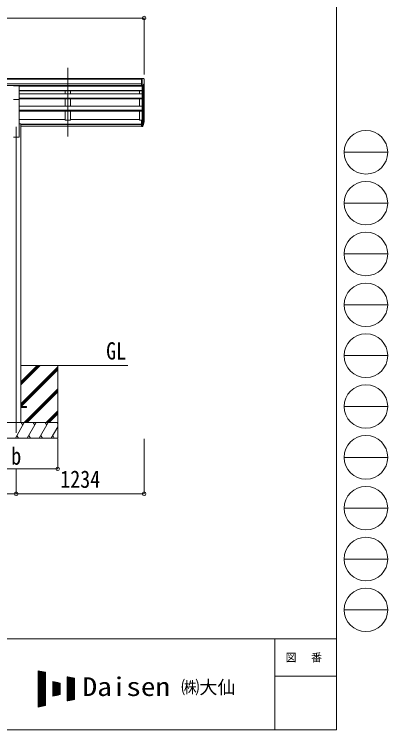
# Model space of a CAD drawing. Units: millimetres at full size; details may follow other scales. Extents: x -9783 to 33754, y -10064 to 6752.
# Drawn here: x 6287 to 9892, y -6828 to 67 of the extents above; entities that cross this region are included whole.
import ezdxf
from ezdxf.enums import TextEntityAlignment as Align

# ---------------------------------------------------------------- set-up
doc = ezdxf.new("R2010")
doc.units = ezdxf.units.MM
doc.header["$LTSCALE"] = 35
doc.header["$PDMODE"] = 32
doc.header["$PDSIZE"] = 35
for name, color, linetype, lineweight in [('0-0_0', 7, 'Continuous', 9), ('0-1_本体', 4, 'Continuous', 9), ('0-2_部品', 7, 'Continuous', 9), ('0-8_PARTS2', 2, 'Continuous', 9), ('0-A_寸法', 6, 'Continuous', 9), ('F-0_240', 7, 'Continuous', 9)]:
    doc.layers.add(name, color=color, linetype=linetype, lineweight=lineweight)
doc.styles.add('ＭＳ ゴシック', font='')
doc.styles.get('ＭＳ ゴシック').set_extended_font_data('MS Gothic')

msp = doc.modelspace()

# ---------------------------------------------------------------- linework, layer by layer
at = {"layer": '0-0_0'}
for p, q in [((6351.4, -3317.43), (7382.2, -3317.43)), ((6351.4, -3503.06), (6537.04, -3317.43)), ((6351.4, -3488.92), (6522.89, -3317.43)), ((6351.4, -3474.78), (6508.75, -3317.43)), ((6351.4, -3686.91), (6706.2, -3332.11)), ((6351.4, -3701.05), (6706.2, -3346.25)), ((6353.66, -3712.93), (6706.2, -3360.39)), ((6706.2, -3317.43), (6706.2, -4017.43)), ((6383.01, -3867.43), (6706.2, -3544.24)), ((6397.15, -3867.43), (6706.2, -3558.38)), ((6411.3, -3867.43), (6706.2, -3572.53)), ((6595.15, -3867.43), (6706.2, -3756.37)), ((6609.29, -3867.43), (6706.2, -3770.52)), ((6623.43, -3867.43), (6706.2, -3784.66)), ((6706.2, -3867.43), (5906.2, -3867.43)), ((6297.36, -4017.43), (6383.96, -3867.43)), ((6368.96, -3893.41), (6353.96, -3867.43)), ((6412.83, -4017.43), (6499.43, -3867.43)), ((6484.43, -3893.41), (6469.43, -3867.43)), ((6528.3, -4017.43), (6614.9, -3867.43)), ((6584.9, -3867.43), (6599.9, -3893.41)), ((6643.77, -4017.43), (6706.2, -3909.29)), ((6700.37, -3867.43), (6706.2, -3877.53)), ((6312.36, -3991.45), (6327.36, -4017.43)), ((6427.83, -3991.45), (6442.83, -4017.43)), ((6543.3, -3991.45), (6558.3, -4017.43)), ((6658.77, -3991.45), (6673.77, -4017.43)), ((5906.2, -4017.43), (6706.2, -4017.43))]:
    msp.add_line(p, q, dxfattribs=at)
at = {"layer": '0-1_本体'}
for p, q in [((1798.7, -553.31), (7513.7, -553.31)), ((1798.7, -558.66), (7513.7, -558.66)), ((1798.7, -602.19), (7513.7, -602.19)), ((1798.7, -619.86), (7513.7, -619.86)), ((7535.92, -608.86), (7535.92, -978.57)), ((7540.2, -954.31), (7540.2, -590.06)), ((7513.7, -622.35), (6333.7, -622.35)), ((7520.2, -624.7), (6333.7, -624.7)), ((7520.2, -666.89), (6333.7, -666.89)), ((7520.2, -668.29), (6333.7, -668.29)), ((7520.2, -671.98), (6333.7, -671.98)), ((6779.2, -622.23), (6779.2, -624.7)), ((6779.2, -671.98), (6779.2, -699.22)), ((6829.2, -622.23), (6829.2, -624.7)), ((6829.2, -671.98), (6829.2, -699.22)), ((7495.2, -699.22), (7495.2, -671.98)), ((7520.2, -624.69), (7520.2, -952.14)), ((7526.2, -624.22), (7526.2, -996.57)), ((7520.2, -699.22), (6333.7, -699.22)), ((7520.2, -739.95), (6333.7, -739.95)), ((7520.2, -741.44), (6333.7, -741.44)), ((7520.2, -748.25), (6333.7, -748.25)), ((6333.7, -1117.43), (6333.7, -753.49)), ((6779.2, -748.25), (6779.2, -817.73)), ((6829.2, -748.25), (6829.2, -817.73)), ((7495.2, -817.73), (7495.2, -748.25)), ((7520.2, -817.73), (6333.7, -817.73)), ((7520.2, -857.05), (6333.7, -857.05)), ((7520.2, -858.53), (6333.7, -858.53)), ((7520.2, -868.01), (6333.7, -868.01)), ((6779.2, -868.01), (6779.2, -952.96)), ((6829.2, -868.01), (6829.2, -952.96)), ((7495.2, -952.96), (7495.2, -868.01)), ((6333.7, -948.16), (6779.2, -948.16)), ((6829.2, -952.96), (6779.2, -952.96)), ((6829.2, -948.16), (7495.2, -948.16)), ((7513.7, -952.96), (7495.2, -952.96)), ((6333.7, -987.43), (6351.4, -987.43)), ((6351.4, -987.43), (6351.4, -3867.43)), ((7513.7, -992.47), (6351.4, -992.47)), ((7513.7, -993.85), (6351.4, -993.85)), ((7513.7, -1011.03), (6351.4, -1011.03)), ((6278.7, -1117.43), (6333.7, -1117.43))]:
    msp.add_line(p, q, dxfattribs=at)
at = {"layer": '0-2_部品'}
for p, q in [((7513.7, -551.71), (7503.7, -551.79)), ((7503.7, -553.31), (7503.7, -551.79)), ((7513.7, -623.69), (7513.7, -551.71)), ((7532.2, -551.71), (7513.7, -551.71)), ((7520.2, -624.69), (7520.2, -551.71)), ((7527.83, -622.88), (7537.1, -606.81)), ((7532.2, -551.71), (7534.54, -551.85)), ((7535.29, -552.27), (7539.36, -558.08)), ((7542.2, -561.08), (7542.2, -561.71)), ((6278.7, -621.57), (6333.7, -621.57)), ((6333.7, -753.65), (6333.7, -621.57)), ((7513.7, -623.69), (7520.2, -623.69)), ((7520.2, -624.69), (7525.41, -624.37)), ((6278.7, -753.65), (6333.7, -753.65)), ((7513.7, -952.14), (7513.7, -1013.2)), ((7513.7, -952.14), (7520.2, -952.14)), ((7520.2, -952.14), (7520.2, -1014.02)), ((7513.7, -990.45), (7520.2, -990.45)), ((7513.7, -995.85), (7520.2, -995.85)), ((7513.7, -1013.2), (7520.2, -1013.2)), ((7520.2, -996.85), (7525.34, -996.85)), ((7520.2, -998.85), (7525.05, -998.85)), ((7520.2, -1014.02), (7525.05, -1014.02)), ((7526.64, -996.1), (7536.39, -977.68)), ((7537.81, -978.18), (7527.65, -997.35)), ((7535.23, -995.03), (7527.65, -1012.52))]:
    msp.add_line(p, q, dxfattribs=at)
at = {"layer": '0-2_部品', "color": 4}
msp.add_line((6405.8, -3712.93), (6351, -3712.93), dxfattribs=at)
msp.add_lwpolyline([(6405.8, -3712.93), (6405.8, -3721.93), (6351, -3721.93)], dxfattribs=at)
at = {"layer": '0-2_部品'}
for centre, radius, start, end in [((7534.48, -552.85), 1, 35, 86.5), ((7340.2, -561.71), 202, 347.09739, 0), ((7539.2, -561.08), 3, 0, 87), ((7525.23, -621.38), 3, 273.5, 330), ((7452.26, -951.73), 88.05, 342.78929, 2.77608), ((7451.54, -956.01), 89.07, 345.58812, 5.50424), ((7525.05, -995.85), 3, 270, 330), ((7525.05, -1011.02), 3, 270, 330), ((7525.34, -995.35), 1.5, 270, 330), ((7406.99, -958.95), 133.22, 344.28698, 356.72013)]:
    msp.add_arc(centre, radius, start, end, dxfattribs=at)
at = {"layer": '0-8_PARTS2'}
for p, q in [((6804.2, -1111.23), (6804.2, -448.7)), ((6306.2, -1017.43), (6306.2, -3967.43))]:
    msp.add_line(p, q, dxfattribs=at)
at = {"layer": '0-A_寸法'}
for p, q in [((1772.2, 30.93), (7540.2, 30.93)), ((7540.2, 30.93), (7540.2, -514.7)), ((6706.2, -4313.82), (6706.2, -4024.85)), ((7540.2, -4553.8), (7540.2, -4024.85)), ((5906.2, -4313.82), (6706.2, -4313.82)), ((6306.2, -4553.8), (6306.2, -4313.82)), ((3006.2, -4553.8), (6306.2, -4553.8)), ((6306.2, -4553.8), (7540.2, -4553.8))]:
    msp.add_line(p, q, dxfattribs=at)
for p in [(7540.2, 30.93), (6706.2, -4313.82), (6306.2, -4553.8), (7540.2, -4553.8)]:
    msp.add_point(p, dxfattribs=at)
at = {"layer": 'F-0_240', "color": 5}
for p, q in [((9396.97, 6751.9), (9396.97, -6828.1)), ((-9783.03, -5953.1), (9396.97, -5953.1)), ((8801.97, -5953.1), (8801.97, -6828.1)), ((8801.97, -6311.85), (9396.97, -6311.85)), ((-9783.03, -6828.1), (9396.97, -6828.1))]:
    msp.add_line(p, q, dxfattribs=at)
at = {"layer": 'F-0_240', "color": 4}
for p, q in [((9471.77, -1263.1), (9891.77, -1263.1)), ((9471.77, -1753.1), (9891.77, -1753.1)), ((9471.77, -2243.1), (9891.77, -2243.1)), ((9471.77, -2733.1), (9891.77, -2733.1)), ((9471.77, -3223.1), (9891.77, -3223.1)), ((9471.77, -3713.1), (9891.77, -3713.1)), ((9471.77, -4203.1), (9891.77, -4203.1)), ((9471.77, -4693.1), (9891.77, -4693.1)), ((9471.77, -5183.1), (9891.77, -5183.1)), ((9471.77, -5673.1), (9891.77, -5673.1))]:
    msp.add_line(p, q, dxfattribs=at)
at = {"layer": 'F-0_240'}
for p, q in [((6519.04, -6259.47), (6589.04, -6274.05)), ((6519.04, -6259.47), (6519.04, -6609.47)), ((6519.04, -6262.76), (6534.85, -6262.76)), ((6519.04, -6266.26), (6551.65, -6266.26)), ((6519.04, -6269.76), (6568.45, -6269.76)), ((6519.04, -6273.26), (6585.25, -6273.26)), ((6521.12, -6609.03), (6521.12, -6259.9)), ((6524.62, -6608.3), (6524.62, -6260.63)), ((6528.12, -6607.58), (6528.12, -6261.36)), ((6531.62, -6606.85), (6531.62, -6262.09)), ((6535.12, -6606.12), (6535.12, -6262.81)), ((6538.62, -6605.39), (6538.62, -6263.54)), ((6542.12, -6604.66), (6542.12, -6264.27)), ((6545.62, -6603.93), (6545.62, -6265)), ((6549.12, -6603.2), (6549.12, -6265.73)), ((6552.62, -6602.47), (6552.62, -6266.46)), ((6556.12, -6601.74), (6556.12, -6267.19)), ((6559.62, -6601.01), (6559.62, -6267.92)), ((6563.12, -6600.28), (6563.12, -6268.65)), ((6566.62, -6599.55), (6566.62, -6269.38)), ((6570.12, -6598.83), (6570.12, -6270.11)), ((6573.62, -6598.1), (6573.62, -6270.84)), ((6577.12, -6597.37), (6577.12, -6271.56)), ((6580.62, -6596.64), (6580.62, -6272.29)), ((6584.12, -6595.91), (6584.12, -6273.02)), ((6587.62, -6595.18), (6587.62, -6273.75)), ((6589.04, -6274.05), (6589.04, -6594.88)), ((6519.04, -6276.76), (6589.04, -6276.76)), ((6519.04, -6280.26), (6589.04, -6280.26)), ((6519.04, -6283.76), (6589.04, -6283.76)), ((6519.04, -6287.26), (6589.04, -6287.26)), ((6519.04, -6290.76), (6589.04, -6290.76)), ((6519.04, -6294.26), (6589.04, -6294.26)), ((6519.04, -6297.76), (6589.04, -6297.76)), ((6519.04, -6301.26), (6589.04, -6301.26)), ((6519.04, -6304.76), (6589.04, -6304.76)), ((6519.04, -6308.26), (6589.04, -6308.26)), ((6519.04, -6311.76), (6589.04, -6311.76)), ((6519.04, -6315.26), (6589.04, -6315.26)), ((6519.04, -6318.76), (6589.04, -6318.76)), ((6519.04, -6322.26), (6589.04, -6322.26)), ((6519.04, -6325.76), (6589.04, -6325.76)), ((6519.04, -6329.26), (6589.04, -6329.26)), ((6519.04, -6332.76), (6589.04, -6332.76)), ((6519.04, -6336.26), (6589.04, -6336.26)), ((6519.04, -6339.76), (6589.04, -6339.76)), ((6519.04, -6343.26), (6589.04, -6343.26)), ((6799.04, -6317.8), (6869.04, -6332.38)), ((6799.04, -6317.8), (6799.04, -6551.13)), ((6799.04, -6318.76), (6803.65, -6318.76)), ((6799.04, -6322.26), (6820.45, -6322.26)), ((6799.04, -6325.76), (6837.25, -6325.76)), ((6799.04, -6329.26), (6854.05, -6329.26)), ((6799.04, -6332.76), (6869.04, -6332.76)), ((6799.04, -6336.26), (6869.04, -6336.26)), ((6799.04, -6339.76), (6869.04, -6339.76)), ((6799.04, -6343.26), (6869.04, -6343.26)), ((6801.12, -6550.7), (6801.12, -6318.23)), ((6804.62, -6549.97), (6804.62, -6318.96)), ((6808.12, -6549.24), (6808.12, -6319.69)), ((6811.62, -6548.51), (6811.62, -6320.42)), ((6815.12, -6547.78), (6815.12, -6321.15)), ((6818.62, -6547.05), (6818.62, -6321.88)), ((6822.12, -6546.33), (6822.12, -6322.61)), ((6825.62, -6545.6), (6825.62, -6323.34)), ((6829.12, -6544.87), (6829.12, -6324.06)), ((6832.62, -6544.14), (6832.62, -6324.79)), ((6836.12, -6543.41), (6836.12, -6325.52)), ((6839.62, -6542.68), (6839.62, -6326.25)), ((6843.12, -6541.95), (6843.12, -6326.98)), ((6846.62, -6541.22), (6846.62, -6327.71)), ((6850.12, -6540.49), (6850.12, -6328.44)), ((6853.62, -6539.76), (6853.62, -6329.17)), ((6857.12, -6539.03), (6857.12, -6329.9)), ((6860.62, -6538.3), (6860.62, -6330.63)), ((6864.12, -6537.58), (6864.12, -6331.36)), ((6867.62, -6536.85), (6867.62, -6332.09)), ((6869.04, -6332.38), (6869.04, -6536.55)), ((6519.04, -6346.76), (6589.04, -6346.76)), ((6519.04, -6350.26), (6589.04, -6350.26)), ((6519.04, -6353.76), (6589.04, -6353.76)), ((6519.04, -6357.26), (6589.04, -6357.26)), ((6519.04, -6360.76), (6589.04, -6360.76)), ((6519.04, -6364.26), (6589.04, -6364.26)), ((6519.04, -6367.76), (6589.04, -6367.76)), ((6519.04, -6371.26), (6589.04, -6371.26)), ((6519.04, -6374.76), (6589.04, -6374.76)), ((6519.04, -6378.26), (6589.04, -6378.26)), ((6519.04, -6381.76), (6589.04, -6381.76)), ((6519.04, -6385.26), (6589.04, -6385.26)), ((6519.04, -6388.76), (6589.04, -6388.76)), ((6519.04, -6392.26), (6589.04, -6392.26)), ((6519.04, -6395.76), (6589.04, -6395.76)), ((6519.04, -6399.26), (6589.04, -6399.26)), ((6519.04, -6402.76), (6589.04, -6402.76)), ((6519.04, -6406.26), (6589.04, -6406.26)), ((6519.04, -6409.76), (6589.04, -6409.76)), ((6659.04, -6364.47), (6729.04, -6379.05)), ((6659.04, -6364.47), (6659.04, -6504.47)), ((6659.04, -6367.76), (6674.85, -6367.76)), ((6659.04, -6371.26), (6691.65, -6371.26)), ((6659.04, -6374.76), (6708.45, -6374.76)), ((6659.04, -6378.26), (6725.25, -6378.26)), ((6659.04, -6381.76), (6729.04, -6381.76)), ((6659.04, -6385.26), (6729.04, -6385.26)), ((6659.04, -6388.76), (6729.04, -6388.76)), ((6659.04, -6392.26), (6729.04, -6392.26)), ((6659.04, -6395.76), (6729.04, -6395.76)), ((6659.04, -6399.26), (6729.04, -6399.26)), ((6659.04, -6402.76), (6729.04, -6402.76)), ((6659.04, -6406.26), (6729.04, -6406.26)), ((6659.04, -6409.76), (6729.04, -6409.76)), ((6661.12, -6504.03), (6661.12, -6364.9)), ((6664.62, -6503.3), (6664.62, -6365.63)), ((6668.12, -6502.58), (6668.12, -6366.36)), ((6671.62, -6501.85), (6671.62, -6367.09)), ((6675.12, -6501.12), (6675.12, -6367.81)), ((6678.62, -6500.39), (6678.62, -6368.54)), ((6682.12, -6499.66), (6682.12, -6369.27)), ((6685.62, -6498.93), (6685.62, -6370)), ((6689.12, -6498.2), (6689.12, -6370.73)), ((6692.62, -6497.47), (6692.62, -6371.46)), ((6696.12, -6496.74), (6696.12, -6372.19)), ((6699.62, -6496.01), (6699.62, -6372.92)), ((6703.12, -6495.28), (6703.12, -6373.65)), ((6706.62, -6494.55), (6706.62, -6374.38)), ((6710.12, -6493.83), (6710.12, -6375.11)), ((6713.62, -6493.1), (6713.62, -6375.84)), ((6717.12, -6492.37), (6717.12, -6376.56)), ((6720.62, -6491.64), (6720.62, -6377.29)), ((6724.12, -6490.91), (6724.12, -6378.02)), ((6727.62, -6490.18), (6727.62, -6378.75)), ((6729.04, -6379.05), (6729.04, -6489.88)), ((6799.04, -6346.76), (6869.04, -6346.76)), ((6799.04, -6350.26), (6869.04, -6350.26)), ((6799.04, -6353.76), (6869.04, -6353.76)), ((6799.04, -6357.26), (6869.04, -6357.26)), ((6799.04, -6360.76), (6869.04, -6360.76)), ((6799.04, -6364.26), (6869.04, -6364.26)), ((6799.04, -6367.76), (6869.04, -6367.76)), ((6799.04, -6371.26), (6869.04, -6371.26)), ((6799.04, -6374.76), (6869.04, -6374.76)), ((6799.04, -6378.26), (6869.04, -6378.26)), ((6799.04, -6381.76), (6869.04, -6381.76)), ((6799.04, -6385.26), (6869.04, -6385.26)), ((6799.04, -6388.76), (6869.04, -6388.76)), ((6799.04, -6392.26), (6869.04, -6392.26)), ((6799.04, -6395.76), (6869.04, -6395.76)), ((6799.04, -6399.26), (6869.04, -6399.26)), ((6799.04, -6402.76), (6869.04, -6402.76)), ((6799.04, -6406.26), (6869.04, -6406.26)), ((6799.04, -6409.76), (6869.04, -6409.76)), ((6519.04, -6413.26), (6589.04, -6413.26)), ((6519.04, -6416.76), (6589.04, -6416.76)), ((6519.04, -6420.26), (6589.04, -6420.26)), ((6519.04, -6423.76), (6589.04, -6423.76)), ((6519.04, -6427.26), (6589.04, -6427.26)), ((6519.04, -6430.76), (6589.04, -6430.76)), ((6519.04, -6434.26), (6589.04, -6434.26)), ((6519.04, -6437.76), (6589.04, -6437.76)), ((6519.04, -6441.26), (6589.04, -6441.26)), ((6519.04, -6444.76), (6589.04, -6444.76)), ((6519.04, -6448.26), (6589.04, -6448.26)), ((6519.04, -6451.76), (6589.04, -6451.76)), ((6519.04, -6455.26), (6589.04, -6455.26)), ((6519.04, -6458.76), (6589.04, -6458.76)), ((6519.04, -6462.26), (6589.04, -6462.26)), ((6519.04, -6465.76), (6589.04, -6465.76)), ((6519.04, -6469.26), (6589.04, -6469.26)), ((6519.04, -6472.76), (6589.04, -6472.76)), ((6519.04, -6476.26), (6589.04, -6476.26)), ((6519.04, -6479.76), (6589.04, -6479.76)), ((6659.04, -6413.26), (6729.04, -6413.26)), ((6659.04, -6416.76), (6729.04, -6416.76)), ((6659.04, -6420.26), (6729.04, -6420.26)), ((6659.04, -6423.76), (6729.04, -6423.76)), ((6659.04, -6427.26), (6729.04, -6427.26)), ((6659.04, -6430.76), (6729.04, -6430.76)), ((6659.04, -6434.26), (6729.04, -6434.26)), ((6659.04, -6437.76), (6729.04, -6437.76)), ((6659.04, -6441.26), (6729.04, -6441.26)), ((6659.04, -6444.76), (6729.04, -6444.76)), ((6659.04, -6448.26), (6729.04, -6448.26)), ((6659.04, -6451.76), (6729.04, -6451.76)), ((6659.04, -6455.26), (6729.04, -6455.26)), ((6659.04, -6458.76), (6729.04, -6458.76)), ((6659.04, -6462.26), (6729.04, -6462.26)), ((6659.04, -6465.76), (6729.04, -6465.76)), ((6659.04, -6469.26), (6729.04, -6469.26)), ((6659.04, -6472.76), (6729.04, -6472.76)), ((6659.04, -6476.26), (6729.04, -6476.26)), ((6659.04, -6479.76), (6729.04, -6479.76)), ((6799.04, -6413.26), (6869.04, -6413.26)), ((6799.04, -6416.76), (6869.04, -6416.76)), ((6799.04, -6420.26), (6869.04, -6420.26)), ((6799.04, -6423.76), (6869.04, -6423.76)), ((6799.04, -6427.26), (6869.04, -6427.26)), ((6799.04, -6430.76), (6869.04, -6430.76)), ((6799.04, -6434.26), (6869.04, -6434.26)), ((6799.04, -6437.76), (6869.04, -6437.76)), ((6799.04, -6441.26), (6869.04, -6441.26)), ((6799.04, -6444.76), (6869.04, -6444.76)), ((6799.04, -6448.26), (6869.04, -6448.26)), ((6799.04, -6451.76), (6869.04, -6451.76)), ((6799.04, -6455.26), (6869.04, -6455.26)), ((6799.04, -6458.76), (6869.04, -6458.76)), ((6799.04, -6462.26), (6869.04, -6462.26)), ((6799.04, -6465.76), (6869.04, -6465.76)), ((6799.04, -6469.26), (6869.04, -6469.26)), ((6799.04, -6472.76), (6869.04, -6472.76)), ((6799.04, -6476.26), (6869.04, -6476.26)), ((6799.04, -6479.76), (6869.04, -6479.76)), ((6519.04, -6483.26), (6589.04, -6483.26)), ((6519.04, -6486.76), (6589.04, -6486.76)), ((6519.04, -6490.26), (6589.04, -6490.26)), ((6519.04, -6493.76), (6589.04, -6493.76)), ((6519.04, -6497.26), (6589.04, -6497.26)), ((6519.04, -6500.76), (6589.04, -6500.76)), ((6519.04, -6504.26), (6589.04, -6504.26)), ((6519.04, -6507.76), (6589.04, -6507.76)), ((6519.04, -6511.26), (6589.04, -6511.26)), ((6519.04, -6514.76), (6589.04, -6514.76)), ((6519.04, -6518.26), (6589.04, -6518.26)), ((6519.04, -6521.76), (6589.04, -6521.76)), ((6519.04, -6525.26), (6589.04, -6525.26)), ((6519.04, -6528.76), (6589.04, -6528.76)), ((6519.04, -6532.26), (6589.04, -6532.26)), ((6519.04, -6535.76), (6589.04, -6535.76)), ((6519.04, -6539.26), (6589.04, -6539.26)), ((6519.04, -6542.76), (6589.04, -6542.76)), ((6519.04, -6546.26), (6589.04, -6546.26)), ((6519.04, -6549.76), (6589.04, -6549.76)), ((6659.04, -6483.26), (6729.04, -6483.26)), ((6659.04, -6486.76), (6729.04, -6486.76)), ((6659.04, -6504.47), (6729.04, -6489.88)), ((6659.04, -6490.26), (6727.23, -6490.26)), ((6659.04, -6493.76), (6710.43, -6493.76)), ((6659.04, -6497.26), (6693.63, -6497.26)), ((6659.04, -6500.76), (6676.83, -6500.76)), ((6659.04, -6504.26), (6660.03, -6504.26)), ((6799.04, -6483.26), (6869.04, -6483.26)), ((6799.04, -6486.76), (6869.04, -6486.76)), ((6799.04, -6490.26), (6869.04, -6490.26)), ((6799.04, -6493.76), (6869.04, -6493.76)), ((6799.04, -6497.26), (6869.04, -6497.26)), ((6799.04, -6500.76), (6869.04, -6500.76)), ((6799.04, -6504.26), (6869.04, -6504.26)), ((6799.04, -6507.76), (6869.04, -6507.76)), ((6799.04, -6511.26), (6869.04, -6511.26)), ((6799.04, -6514.76), (6869.04, -6514.76)), ((6799.04, -6518.26), (6869.04, -6518.26)), ((6799.04, -6521.76), (6869.04, -6521.76)), ((6799.04, -6525.26), (6869.04, -6525.26)), ((6799.04, -6528.76), (6869.04, -6528.76)), ((6799.04, -6532.26), (6869.04, -6532.26)), ((6799.04, -6535.76), (6869.04, -6535.76)), ((6869.04, -6536.55), (6799.04, -6551.13)), ((6799.04, -6539.26), (6856.03, -6539.26)), ((6799.04, -6542.76), (6839.23, -6542.76)), ((6799.04, -6546.26), (6822.43, -6546.26)), ((6799.04, -6549.76), (6805.63, -6549.76)), ((6519.04, -6553.26), (6589.04, -6553.26)), ((6519.04, -6556.76), (6589.04, -6556.76)), ((6519.04, -6560.26), (6589.04, -6560.26)), ((6519.04, -6563.76), (6589.04, -6563.76)), ((6519.04, -6567.26), (6589.04, -6567.26)), ((6519.04, -6570.76), (6589.04, -6570.76)), ((6519.04, -6574.26), (6589.04, -6574.26)), ((6519.04, -6577.76), (6589.04, -6577.76)), ((6519.04, -6581.26), (6589.04, -6581.26)), ((6519.04, -6584.76), (6589.04, -6584.76)), ((6519.04, -6588.26), (6589.04, -6588.26)), ((6519.04, -6591.76), (6589.04, -6591.76)), ((6589.04, -6594.88), (6519.04, -6609.47)), ((6519.04, -6595.26), (6587.23, -6595.26)), ((6519.04, -6598.76), (6570.43, -6598.76)), ((6519.04, -6602.26), (6553.63, -6602.26)), ((6519.04, -6605.76), (6536.83, -6605.76)), ((6519.04, -6609.26), (6520.03, -6609.26))]:
    msp.add_line(p, q, dxfattribs=at)
at = {"layer": 'F-0_240', "color": 4}
for centre in [(9681.77, -1263.1), (9681.77, -1753.1), (9681.77, -2243.1), (9681.77, -2733.1), (9681.77, -3223.1), (9681.77, -3713.1), (9681.77, -4203.1), (9681.77, -4693.1), (9681.77, -5183.1), (9681.77, -5673.1)]:
    msp.add_circle(centre, 210, dxfattribs=at)

# ---------------------------------------------------------------- texts
at = {"layer": '0-0_0', "style": 'ＭＳ ゴシック', "width": 0.85}
msp.add_text('GL', height=166.8, dxfattribs=at).set_placement((7173.96, -3310.49), align=Align.BOTTOM_LEFT)
at = {"layer": '0-A_寸法', "color": 7, "style": 'ＭＳ ゴシック', "width": 0.85}
for s, p in [('b', (6258.08, -4324.32)), ('1234', (6730.7, -4546.8))]:
    msp.add_text(s, height=166.8, dxfattribs=at).set_placement(p, align=Align.BOTTOM_LEFT)
at = {"layer": 'F-0_240', "style": 'ＭＳ ゴシック', "width": 1.15}
msp.add_text('Daisen', height=179.6, dxfattribs=at).set_placement((6947.05, -6556.97), align=Align.BOTTOM_LEFT)
at = {"layer": 'F-0_240', "style": 'ＭＳ ゴシック'}
msp.add_text('㈱大仙\u3000', height=128.3, dxfattribs=at).set_placement((7898.35, -6521.97), align=Align.BOTTOM_LEFT)
at = {"layer": 'F-0_240', "insert": (8906.97, -6180.6), "char_height": 76.98, "attachment_point": 7, "style": 'ＭＳ ゴシック'}
msp.add_mtext('\\T1.17;図\u3000番', dxfattribs=at)

doc.saveas('drawing.dxf')
